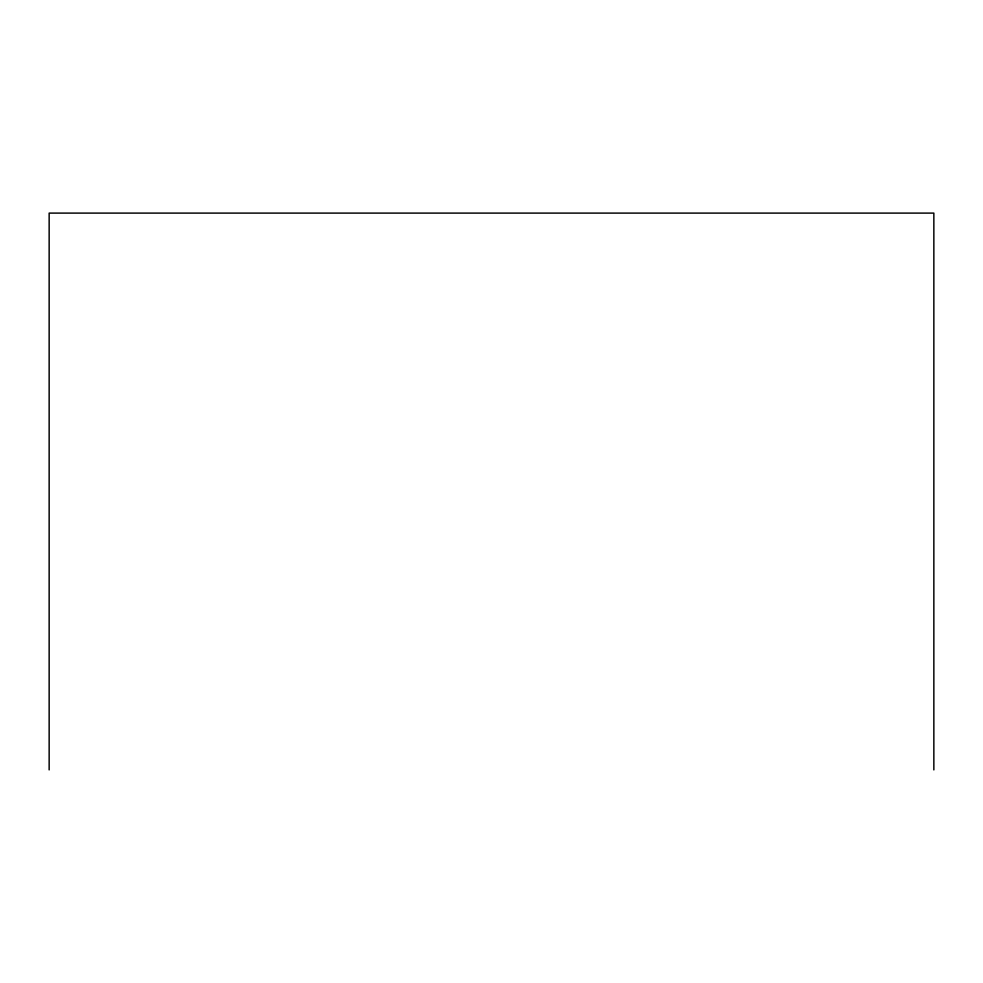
<?xml version="1.0" encoding="UTF-8"?>
<svg xmlns="http://www.w3.org/2000/svg" width="983" height="983" viewBox="0 0 983 983"><rect width="100%" height="100%" fill="white"/><g stroke="black" fill="none" stroke-linecap="round" stroke-linejoin="round"><path stroke-width="1.47" d="M933.85 769.898L933.85 213.102L49.15 213.102L49.15 769.898"/></g></svg>
